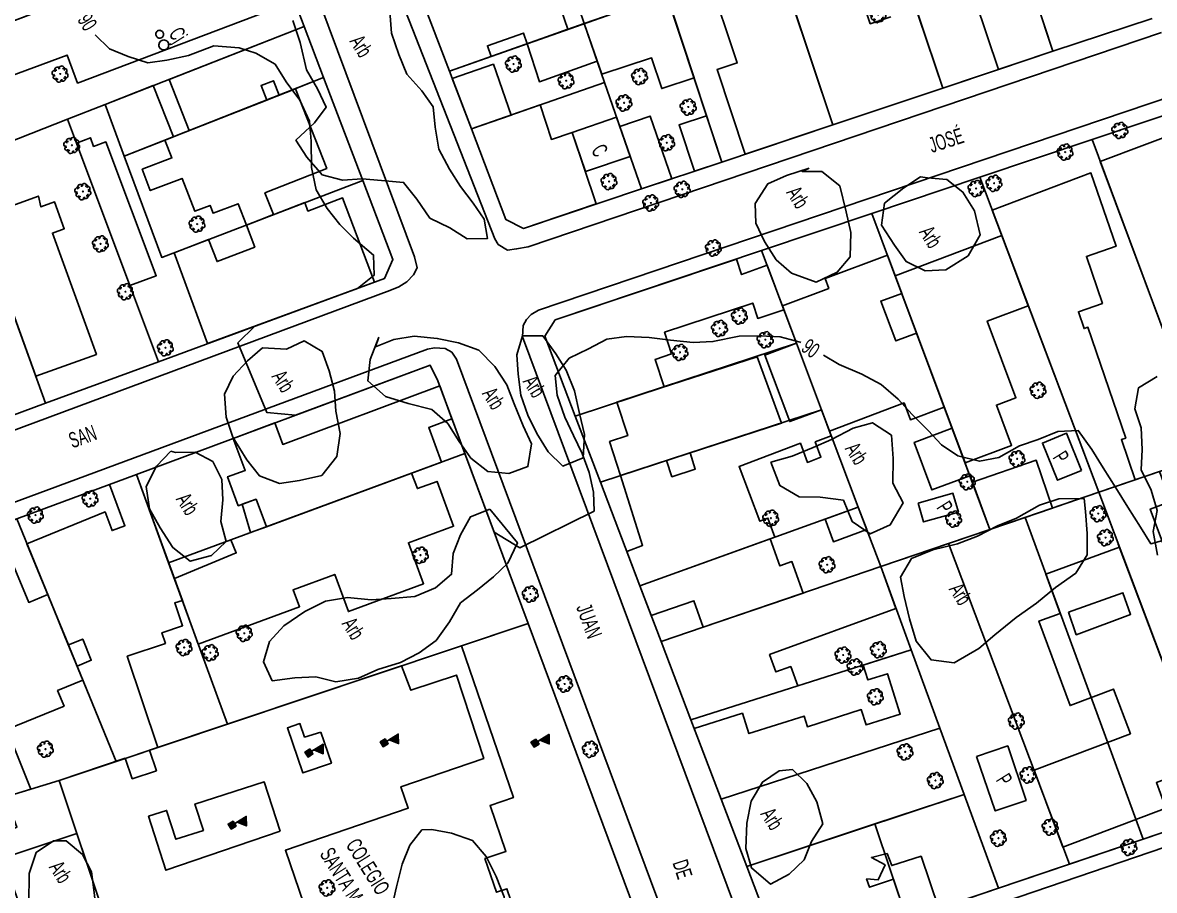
# Model space of a CAD drawing. Header units: millimetres. Extents: x 438774 to 440085, y 7202522 to 7203572.
# Drawn here: x 439211.1 to 439356.5, y 7202759.8 to 7202871.3 of the extents above; entities that cross this region are included whole.
import ezdxf

# ---------------------------------------------------------------- set-up
doc = ezdxf.new("R2010")
doc.units = ezdxf.units.MM
doc.linetypes.add('00', pattern=[10, 0, -10])
for name, color, linetype in [('0505', 1, 'Continuous'), ('0506', 1, 'Continuous'), ('0611', 30, 'Continuous'), ('0612', 7, 'Continuous'), ('0703', 6, 'Continuous'), ('0705', 242, 'Continuous'), ('0707', 7, 'Continuous'), ('0801', 10, 'Continuous'), ('0803', 160, 'Continuous'), ('0804', 170, 'Continuous'), ('0811', 10, 'Continuous'), ('0812', 7, 'Continuous'), ('0857', 255, 'Continuous'), ('0858', 7, 'Continuous'), ('1005', 3, 'Continuous'), ('1006', 3, 'Continuous'), ('1007', 3, 'Continuous')]:
    doc.layers.add(name, color=color, linetype=linetype)
doc.styles.add('02', font='swissc.ttf')

# ---------------------------------------------------------------- blocks, each defined once
blk = doc.blocks.new('15')
for p, q in [((-0.38, 0.75), (0.37, 0.75)), ((-0.38, 0.73), (0.37, 0.73)), ((-0.38, 0.72), (0.37, 0.72)), ((-0.38, 0.7), (0.37, 0.7)), ((-0.38, 0.69), (0.37, 0.69)), ((-0.38, 0.67), (0.37, 0.67)), ((-0.38, 0.66), (0.37, 0.66)), ((-0.38, 0.64), (0.37, 0.64)), ((-0.38, 0.63), (0.37, 0.63)), ((-0.38, 0.61), (0.37, 0.61)), ((-0.38, 0.6), (0.37, 0.6)), ((-0.38, 0.58), (0.37, 0.58)), ((-0.38, 0.57), (0.37, 0.57)), ((-0.38, 0.55), (0.37, 0.55)), ((-0.38, 0.54), (0.37, 0.54)), ((-0.38, 0.52), (0.37, 0.52)), ((-0.38, 0.51), (0.37, 0.51)), ((-0.38, 0.49), (0.37, 0.49)), ((-0.38, 0.48), (0.37, 0.48)), ((-0.38, 0.46), (0.37, 0.46)), ((-0.38, 0.45), (0.37, 0.45)), ((-0.38, 0.43), (0.37, 0.43)), ((-0.38, 0.42), (0.37, 0.42)), ((-0.38, 0.4), (0.37, 0.4)), ((-0.38, 0.39), (0.37, 0.39)), ((-0.38, 0.37), (0.37, 0.37)), ((-0.38, 0.36), (0.37, 0.36)), ((-0.38, 0.34), (0.37, 0.34)), ((-0.38, 0.33), (0.37, 0.33)), ((-0.38, 0.31), (0.37, 0.31)), ((-0.38, 0.3), (0.37, 0.3)), ((-0.38, 0.28), (0.37, 0.28)), ((-0.38, 0.27), (0.37, 0.27)), ((-0.38, 0.25), (0.37, 0.25)), ((-0.38, 0.24), (0.37, 0.24)), ((-0.38, 0.22), (0.37, 0.22)), ((-0.38, 0.21), (0.37, 0.21)), ((-0.38, 0.19), (0.37, 0.19)), ((-0.38, 0.18), (0.37, 0.18)), ((-0.38, 0.16), (0.37, 0.16)), ((-0.38, 0.15), (0.37, 0.15)), ((-0.38, 0.13), (0.37, 0.13)), ((-0.38, 0.12), (0.37, 0.12)), ((-0.38, 0.1), (0.37, 0.1)), ((-0.38, 0.09), (0.37, 0.09)), ((-0.38, 0.07), (0.37, 0.07)), ((-0.38, 0.06), (0.37, 0.06)), ((-0.38, 0.04), (0.37, 0.04)), ((-0.38, 0.03), (0.37, 0.03)), ((-0.38, 0.01), (0.37, 0.01))]:
    blk.add_line(p, q)
for points in [[(0, 0), (0, 2.5), (1.05, 1.88), (0, 1.12)], [(-0.38, 0.75), (0.37, 0.75), (0.37, 0), (-0.38, 0)]]:
    blk.add_lwpolyline(points, close=True)
blk.add_lwpolyline([(0.01, 2.48), (0.01, 1.17), (1.02, 1.88), (0.03, 2.48), (0.03, 1.23), (0.97, 1.88), (0.04, 2.42), (0.04, 1.28), (0.93, 1.88), (0.06, 2.38), (0.06, 1.33), (0.89, 1.88), (0.07, 2.33), (0.07, 1.38), (0.84, 1.88), (0.09, 2.28), (0.09, 1.42), (0.79, 1.88), (0.1, 2.23), (0.1, 1.48), (0.75, 1.88), (0.12, 2.17), (0.12, 1.53), (0.7, 1.88), (0.13, 2.12), (0.13, 1.58), (0.66, 1.88), (0.15, 2.08), (0.15, 1.62), (0.61, 1.88), (0.16, 2.03), (0.16, 1.67), (0.55, 1.88), (0.18, 2), (0.18, 1.7), (0.51, 1.88), (0.19, 1.95), (0.19, 1.75), (0.46, 1.88), (0.21, 1.92), (0.21, 1.78), (0.42, 1.88), (0.22, 1.9), (0.22, 1.8), (0.37, 1.88), (0.24, 1.88), (0.24, 1.83), (0.3, 1.85), (0.24, 1.85)])
blk = doc.blocks.new('09')
for p, q in [((-0.04, 0.01), (0.04, 0.01)), ((-0.02, 0.03), (0.02, 0.03)), ((0, 0.05), (0, 0.05)), ((-0.04, -0.01), (0.04, -0.01)), ((-0.02, -0.03), (0.02, -0.03))]:
    blk.add_line(p, q)
for points in [[(-0.61, 0.39), (-0.76, 0.34), (-0.88, 0.27), (-0.97, 0.13), (-1, 0), (-0.96, -0.15), (-0.88, -0.26), (-0.83, -0.31), (-0.73, -0.36), (-0.58, -0.38)], [(-0.12, 0.67), (-0.2, 0.77), (-0.32, 0.84), (-0.46, 0.87), (-0.62, 0.83), (-0.74, 0.77), (-0.81, 0.63), (-0.83, 0.49), (-0.83, 0.42), (-0.79, 0.32), (-0.69, 0.22), (-0.62, 0.16)], [(-0.41, 0.6), (-0.39, 0.72), (-0.35, 0.82), (-0.3, 0.88), (-0.18, 0.96), (-0.03, 1), (0.1, 0.96), (0.24, 0.87), (0.31, 0.75), (0.36, 0.62), (0.37, 0.55)], [(0.11, 0.66), (0.19, 0.71), (0.31, 0.78), (0.42, 0.81), (0.49, 0.81), (0.63, 0.78), (0.76, 0.7), (0.82, 0.58), (0.84, 0.41), (0.81, 0.28), (0.75, 0.16), (0.69, 0.06)], [(0.67, -0.42), (0.8, -0.38), (0.91, -0.29), (0.99, -0.14), (1.01, -0.01), (0.95, 0.14), (0.86, 0.24), (0.8, 0.29), (0.7, 0.32), (0.56, 0.34)], [(-0.14, -0.69), (-0.19, -0.75), (-0.3, -0.83), (-0.4, -0.87), (-0.48, -0.87), (-0.61, -0.83), (-0.74, -0.75), (-0.8, -0.63), (-0.83, -0.47), (-0.79, -0.33), (-0.7, -0.18), (-0.64, -0.12)], [(-0.38, -0.63), (-0.34, -0.76), (-0.26, -0.88), (-0.13, -0.97), (0.01, -1.01), (0.15, -0.97), (0.27, -0.88), (0.32, -0.83), (0.36, -0.73), (0.38, -0.57)], [(0.15, -0.7), (0.32, -0.83), (0.46, -0.87), (0.62, -0.85), (0.74, -0.79), (0.83, -0.66), (0.86, -0.52), (0.86, -0.45), (0.83, -0.34), (0.74, -0.24), (0.67, -0.18)]]:
    blk.add_lwpolyline(points)
blk.add_lwpolyline([(0, -0.05), (-0.05, 0), (0, 0.05), (0.05, 0)], close=True)

msp = doc.modelspace()

# ---------------------------------------------------------------- linework, layer by layer
at = {"layer": '0505', "linetype": '00', "elevation": 90, "flags": 128}
for points in [[(439218.83, 7202872.7), (439220.39, 7202869.7)], [(439310.96, 7202830.24), (439313.98, 7202828.57)]]:
    msp.add_lwpolyline(points, dxfattribs=at)
at = {"layer": '0505', "linetype": 'Continuous', "elevation": 90, "flags": 128}
for points in [[(439220.39, 7202869.7), (439222.26, 7202867.91), (439224.62, 7202866.91), (439227.16, 7202866.13), (439229.59, 7202866.46), (439232.41, 7202867.07), (439235.65, 7202868.3), (439238.91, 7202868.04), (439241.04, 7202867.37), (439243.52, 7202865.94), (439244.95, 7202863.68), (439246.68, 7202861.3), (439247.94, 7202858.63), (439248.13, 7202856.06), (439248.18, 7202852.66), (439248.81, 7202849.8), (439250.2, 7202847.41), (439251.82, 7202845.35), (439253.6, 7202843.57), (439256.16, 7202841.42), (439256.23, 7202838.82), (439254.09, 7202837.13), (439240.91, 7202832.27), (439238.74, 7202830.14), (439242.45, 7202821.21), (439246.15, 7202820.84), (439263.44, 7202827.27), (439264.42, 7202825.26), (439271.66, 7202805.82), (439274.97, 7202803.82), (439284.5, 7202808.54), (439284.42, 7202810.94), (439283.88, 7202813.48), (439282.95, 7202815.93), (439281.87, 7202818.26), (439280.73, 7202820.59), (439279.77, 7202823.42), (439279.48, 7202825.96), (439281.3, 7202828.16), (439283.76, 7202829.38), (439286.13, 7202830.61), (439288.64, 7202830.96), (439291.59, 7202830.82), (439294.3, 7202830.5), (439297.23, 7202830.18), (439299.75, 7202830.3), (439303.15, 7202831.02), (439305.78, 7202831.06), (439308.39, 7202830.9), (439310.96, 7202830.24)], [(439313.98, 7202828.57), (439315.97, 7202827.34), (439318.9, 7202826.13), (439321.38, 7202824.81), (439323.57, 7202822.92), (439325.37, 7202820.95), (439327.4, 7202818.89), (439329.11, 7202817.06), (439331.24, 7202815.63), (439334.02, 7202814.94), (439336.51, 7202815.43), (439339.16, 7202816.91), (439341.55, 7202817.73), (439344.06, 7202818.75), (439346.7, 7202818.88), (439348.43, 7202816.42), (439349.89, 7202814.08), (439351.52, 7202811.5), (439353.06, 7202809.03), (439354.67, 7202806.47), (439356.01, 7202804.33), (439359.21, 7202805.21)]]:
    msp.add_lwpolyline(points, dxfattribs=at)
at = {"layer": '0611', "linetype": 'Continuous', "flags": 128}
for points in [[(439040.3, 7203020.84), (439040.14, 7203022.68), (439040.71, 7203024.03), (439041.85, 7203024.88), (439042.85, 7203025.26), (439044.28, 7203025.41), (439170.48, 7203020.76), (439177.8, 7203019.97), (439187.63, 7203016.96), (439193.98, 7203014.68), (439196.13, 7203012.98), (439197.37, 7203011.85), (439198.19, 7203010.27), (439199.65, 7203006.7), (439261.42, 7202841.21)], [(439285.59, 7202983.72), (439211.09, 7203008.91), (439210.11, 7203008.65), (439209.43, 7203008.22), (439209.06, 7203007.39), (439209.44, 7203006.28), (439246.6, 7202907.62), (439271.76, 7202843.51)], [(439271.76, 7202843.51), (439272.18, 7202842.79), (439273.36, 7202842.04), (439274.53, 7202842.21), (439276.01, 7202842.46), (439357.37, 7202870.02)], [(439411.82, 7202783.77), (439309.36, 7202748.83), (439307.75, 7202748.52), (439306.63, 7202748.67), (439305.76, 7202749.55), (439305.23, 7202750.63), (439275.31, 7202830.9), (439275.4, 7202832.39), (439275.83, 7202833.12), (439276.41, 7202833.79), (439277.36, 7202834.32), (439361.86, 7202862.92)], [(439261.42, 7202841.21), (439261.78, 7202839.78), (439261.31, 7202838.89), (439260.44, 7202837.98), (439259.4, 7202837.33), (439258.26, 7202836.87), (439121.77, 7202786.14)], [(439182.51, 7202602.04), (439182.79, 7202601.47), (439183.32, 7202600.85), (439184.55, 7202600.2), (439186.07, 7202600.38), (439187.54, 7202600.81), (439331.25, 7202649.79), (439331.86, 7202650.46), (439332.05, 7202651.89), (439331.63, 7202654.03), (439330.39, 7202657.29), (439266.82, 7202828.04), (439266.21, 7202828.93), (439265.37, 7202829.43), (439264.01, 7202829.52), (439263.08, 7202829.31), (439187.59, 7202801.37), (439124.77, 7202778.39)]]:
    msp.add_lwpolyline(points, dxfattribs=at)
at = {"layer": '0703', "linetype": 'Continuous', "flags": 128}
for points in [[(439200.13, 7202817.25), (439214.04, 7202822.38), (439228.55, 7202827.72), (439257.58, 7202838.42), (439258.64, 7202840.85), (439254.78, 7202851.01), (439249.75, 7202864.21), (439247.26, 7202870.79), (439242.32, 7202883.75), (439237.56, 7202896.29), (439231.68, 7202912.51), (439228.66, 7202920.86), (439213.22, 7202962.4), (439208.74, 7202974.17)], [(439262.33, 7202874.48), (439265.92, 7202865.03), (439268.74, 7202857.62), (439273.16, 7202845.98), (439275.42, 7202844.85), (439290.57, 7202849.92), (439300.91, 7202853.37), (439315.16, 7202858.14), (439329.3, 7202862.86), (439343.44, 7202867.59), (439356.19, 7202871.82)], [(439362.38, 7202860.93), (439348.47, 7202856.25), (439334.05, 7202851.41), (439320.19, 7202846.76), (439306.01, 7202841.99), (439279.51, 7202833.09), (439278.18, 7202830.98), (439282.07, 7202820.74), (439285.3, 7202812.26), (439290.39, 7202798.93), (439293.11, 7202791.76), (439296.94, 7202781.7), (439300.82, 7202771.51), (439304.11, 7202762.89), (439308.02, 7202752.59), (439310.57, 7202751.31), (439324.68, 7202756.1), (439336.44, 7202760.09), (439345.55, 7202763.18), (439355.04, 7202766.39), (439364.87, 7202769.73)], [(439311.97, 7202697.61), (439304.47, 7202717.73), (439298.34, 7202734.18), (439289.75, 7202757.25), (439276.03, 7202794.1), (439267.89, 7202815.94), (439264.42, 7202825.26), (439263.44, 7202827.27), (439225.7, 7202813.24), (439210.32, 7202807.52), (439199.76, 7202803.6), (439177.95, 7202795.49), (439166.42, 7202791.2), (439162.21, 7202789.64), (439147.08, 7202784.01), (439125.78, 7202775.99), (439130.61, 7202761.76), (439136.18, 7202745.35), (439141.43, 7202729.87), (439148.66, 7202708.97), (439156.23, 7202686.85)]]:
    msp.add_lwpolyline(points, dxfattribs=at)
at = {"layer": '0705', "linetype": 'Continuous', "flags": 128}
msp.add_lwpolyline([(439326.76, 7202918.58), (439330.25, 7202907.74), (439343.44, 7202867.59), (439356.19, 7202871.82)], dxfattribs=at)
at = {"layer": '0705'}
msp.add_lwpolyline([(439330.25, 7202907.74), (439343.44, 7202867.59), (439336.44, 7202865.25), (439323.01, 7202905.26)], close=True, dxfattribs=at)
at = {"layer": '0705', "linetype": 'Continuous', "flags": 128}
for points in [[(439315.89, 7202902.82), (439323.01, 7202905.26), (439336.44, 7202865.25), (439329.3, 7202862.86)], [(439301.87, 7202898.02), (439315.89, 7202902.82), (439329.3, 7202862.86), (439315.16, 7202858.14)], [(439287.79, 7202893.19), (439301.87, 7202898.02), (439315.16, 7202858.14), (439300.91, 7202853.37), (439293.81, 7202874.91), (439290.7, 7202884.34)], [(439174.68, 7202858.24), (439242.32, 7202883.75), (439247.26, 7202870.79), (439221.69, 7202860.78), (439216.84, 7202858.87), (439202.8, 7202853.37), (439188.31, 7202847.69), (439179.42, 7202844.21)], [(439262.33, 7202874.48), (439279.99, 7202880.62), (439290.7, 7202884.34), (439293.81, 7202874.91), (439265.92, 7202865.03)], [(439265.92, 7202865.03), (439293.81, 7202874.91), (439300.91, 7202853.37), (439290.57, 7202849.92), (439275.42, 7202844.85), (439273.16, 7202845.98), (439268.74, 7202857.62)], [(439221.69, 7202860.78), (439247.26, 7202870.79), (439249.75, 7202864.21), (439224.14, 7202854.13)], [(439224.14, 7202854.13), (439249.75, 7202864.21), (439254.78, 7202851.01), (439228.95, 7202841.12)], [(439216.84, 7202858.87), (439221.69, 7202860.78), (439224.14, 7202854.13), (439228.95, 7202841.12), (439254.78, 7202851.01), (439258.64, 7202840.85), (439257.58, 7202838.42), (439228.55, 7202827.72)], [(439348.47, 7202856.25), (439362.38, 7202860.93), (439377.32, 7202820.49), (439363.56, 7202815.79)], [(439202.8, 7202853.37), (439216.84, 7202858.87), (439228.55, 7202827.72), (439214.04, 7202822.38)], [(439334.05, 7202851.41), (439348.47, 7202856.25), (439363.56, 7202815.79), (439349.32, 7202810.94)], [(439188.31, 7202847.69), (439202.8, 7202853.37), (439214.04, 7202822.38), (439200.13, 7202817.25)], [(439320.19, 7202846.76), (439334.05, 7202851.41), (439349.32, 7202810.94), (439339.86, 7202807.71), (439335.35, 7202806.17)], [(439306.01, 7202841.99), (439320.19, 7202846.76), (439335.35, 7202806.17), (439330.04, 7202804.36), (439321.32, 7202801.39), (439318.43, 7202809.04), (439313.71, 7202821.55), (439310.5, 7202830.1)], [(439306.01, 7202841.99), (439310.5, 7202830.1), (439313.71, 7202821.55), (439285.3, 7202812.26), (439282.07, 7202820.74), (439278.18, 7202830.98), (439279.51, 7202833.09)], [(439225.7, 7202813.24), (439263.44, 7202827.27), (439264.42, 7202825.26), (439267.89, 7202815.94), (439229.84, 7202801.88)], [(439285.3, 7202812.26), (439313.71, 7202821.55), (439318.43, 7202809.04), (439290.39, 7202798.93)], [(439229.84, 7202801.88), (439267.89, 7202815.94), (439276.03, 7202794.1), (439237.39, 7202781.16)], [(439349.32, 7202810.94), (439363.56, 7202815.79), (439378.97, 7202774.51), (439364.87, 7202769.73)], [(439210.32, 7202807.52), (439225.7, 7202813.24), (439229.84, 7202801.88), (439237.39, 7202781.16), (439223.09, 7202776.38)], [(439339.86, 7202807.71), (439349.32, 7202810.94), (439364.87, 7202769.73), (439355.04, 7202766.39)], [(439290.39, 7202798.93), (439318.43, 7202809.04), (439321.32, 7202801.39), (439293.11, 7202791.76)], [(439199.76, 7202803.6), (439210.32, 7202807.52), (439223.09, 7202776.38), (439215.76, 7202773.92), (439221.56, 7202756.61), (439212.27, 7202753.51), (439207.57, 7202766.67), (439210.34, 7202767.93), (439208.91, 7202771.84), (439212.12, 7202772.82)], [(439330.04, 7202804.36), (439335.35, 7202806.17), (439339.86, 7202807.71), (439355.04, 7202766.39), (439345.55, 7202763.18)], [(439177.95, 7202795.49), (439199.76, 7202803.6), (439212.12, 7202772.82), (439208.91, 7202771.84), (439210.34, 7202767.93), (439207.57, 7202766.67), (439206.47, 7202769.74), (439189.51, 7202763.87), (439184.46, 7202777.68)], [(439321.32, 7202801.39), (439330.04, 7202804.36), (439345.55, 7202763.18), (439336.44, 7202760.09), (439332.02, 7202772.14), (439328.92, 7202780.63), (439325.22, 7202790.72)], [(439293.11, 7202791.76), (439321.32, 7202801.39), (439325.22, 7202790.72), (439296.94, 7202781.7)], [(439215.76, 7202773.92), (439223.09, 7202776.38), (439237.39, 7202781.16), (439276.03, 7202794.1), (439289.75, 7202757.25), (439228.38, 7202736.25), (439221.56, 7202756.61)], [(439296.94, 7202781.7), (439325.22, 7202790.72), (439328.92, 7202780.63), (439300.82, 7202771.51)], [(439300.82, 7202771.51), (439328.92, 7202780.63), (439332.02, 7202772.14), (439320.55, 7202768.34), (439304.11, 7202762.89)], [(439320.55, 7202768.34), (439332.02, 7202772.14), (439336.44, 7202760.09), (439324.68, 7202756.1)], [(439304.11, 7202762.89), (439320.55, 7202768.34), (439324.68, 7202756.1), (439310.57, 7202751.31), (439308.02, 7202752.59)]]:
    msp.add_lwpolyline(points, close=True, dxfattribs=at)
at = {"layer": '0707', "linetype": 'Continuous', "flags": 128}
for points in [[(439356.19, 7202871.82), (439343.44, 7202867.59), (439329.3, 7202862.86), (439315.16, 7202858.14), (439300.91, 7202853.37), (439290.57, 7202849.92), (439275.42, 7202844.85), (439273.16, 7202845.98), (439268.74, 7202857.62), (439265.92, 7202865.03), (439262.33, 7202874.48), (439258.97, 7202883.32), (439255.42, 7202892.65), (439248.59, 7202910.62), (439245.95, 7202917.58), (439243.1, 7202925.09), (439229.07, 7202962), (439224.59, 7202973.79), (439221.02, 7202983.17), (439213.4, 7203003.24)], [(439326.76, 7202918.58), (439330.25, 7202907.74), (439343.44, 7202867.59)], [(439329.3, 7202862.86), (439315.89, 7202902.82)], [(439301.87, 7202898.02), (439315.16, 7202858.14)], [(439200.13, 7202817.25), (439214.04, 7202822.38), (439228.55, 7202827.72), (439257.58, 7202838.42), (439258.64, 7202840.85), (439254.78, 7202851.01), (439249.75, 7202864.21), (439247.26, 7202870.79), (439242.32, 7202883.75), (439237.56, 7202896.29)], [(439300.91, 7202853.37), (439290.7, 7202884.34), (439287.79, 7202893.19)], [(439279.99, 7202880.62), (439283.24, 7202871.16), (439285.85, 7202863.6), (439290.57, 7202849.92)], [(439179.42, 7202844.21), (439188.31, 7202847.69), (439202.8, 7202853.37), (439216.84, 7202858.87), (439221.69, 7202860.78), (439247.26, 7202870.79)], [(439265.92, 7202865.03), (439283.24, 7202871.16)], [(439224.14, 7202854.13), (439249.75, 7202864.21)], [(439268.74, 7202857.62), (439285.85, 7202863.6)], [(439221.69, 7202860.78), (439224.14, 7202854.13), (439228.95, 7202841.12), (439254.78, 7202851.01)], [(439310.57, 7202751.31), (439308.02, 7202752.59), (439304.11, 7202762.89), (439300.82, 7202771.51), (439296.94, 7202781.7), (439293.11, 7202791.76), (439290.39, 7202798.93), (439285.3, 7202812.26), (439282.07, 7202820.74), (439278.18, 7202830.98), (439279.51, 7202833.09), (439306.01, 7202841.99), (439320.19, 7202846.76), (439334.05, 7202851.41), (439348.47, 7202856.25), (439362.38, 7202860.93), (439362.98, 7202861.14)], [(439216.84, 7202858.87), (439228.55, 7202827.72)], [(439348.47, 7202856.25), (439363.56, 7202815.79), (439378.97, 7202774.51)], [(439202.8, 7202853.37), (439214.04, 7202822.38)], [(439334.05, 7202851.41), (439349.32, 7202810.94), (439364.87, 7202769.73)], [(439335.35, 7202806.17), (439320.19, 7202846.76)], [(439321.32, 7202801.39), (439318.43, 7202809.04), (439313.71, 7202821.55), (439310.5, 7202830.1), (439306.01, 7202841.99)], [(439282.07, 7202820.74), (439310.5, 7202830.1)], [(439147.08, 7202784.01), (439177.95, 7202795.49), (439210.32, 7202807.52), (439225.7, 7202813.24), (439263.44, 7202827.27), (439264.42, 7202825.26), (439267.89, 7202815.94), (439276.03, 7202794.1), (439289.75, 7202757.25), (439298.34, 7202734.18), (439304.47, 7202717.73), (439311.97, 7202697.61), (439316.31, 7202685.95), (439303.58, 7202681.6), (439287.82, 7202676.19), (439270.34, 7202670.21), (439257.5, 7202665.81), (439254.64, 7202664.84)], [(439293.11, 7202791.76), (439321.32, 7202801.39), (439335.35, 7202806.17), (439349.32, 7202810.94), (439363.56, 7202815.79), (439377.32, 7202820.49), (439386.63, 7202823.67)], [(439313.71, 7202821.55), (439285.3, 7202812.26)], [(439229.84, 7202801.88), (439267.89, 7202815.94)], [(439237.39, 7202781.16), (439229.84, 7202801.88), (439225.7, 7202813.24)], [(439290.39, 7202798.93), (439318.43, 7202809.04)], [(439210.32, 7202807.52), (439223.09, 7202776.38)], [(439321.32, 7202801.39), (439325.22, 7202790.72), (439328.92, 7202780.63), (439332.02, 7202772.14), (439336.44, 7202760.09)], [(439276.03, 7202794.1), (439237.39, 7202781.16), (439223.09, 7202776.38), (439215.76, 7202773.92), (439221.56, 7202756.61), (439228.38, 7202736.25), (439236.03, 7202713.43)], [(439296.94, 7202781.7), (439325.22, 7202790.72)], [(439410.84, 7202785.32), (439407.45, 7202784.16), (439392.61, 7202779.14), (439378.97, 7202774.51), (439364.87, 7202769.73), (439336.44, 7202760.09), (439310.57, 7202751.31)], [(439328.92, 7202780.63), (439300.82, 7202771.51)], [(439332.02, 7202772.14), (439304.11, 7202762.89)]]:
    msp.add_lwpolyline(points, dxfattribs=at)
at = {"layer": '0801', "linetype": 'Continuous', "flags": 128}
for points in [[(439334.16, 7202895.83), (439337.58, 7202885.44), (439334.37, 7202884.38), (439334.82, 7202883), (439336.58, 7202883.58), (439337.76, 7202879.97), (439339.21, 7202880.46), (439343.44, 7202867.59), (439329.3, 7202862.86), (439320.24, 7202889.86), (439325.03, 7202891.46), (439323.83, 7202895.04), (439327.9, 7202896.41), (439328.69, 7202894.03), (439334.16, 7202895.83)], [(439315.16, 7202858.14), (439309.72, 7202874.43), (439304.88, 7202872.82), (439302.87, 7202878.83), (439302.17, 7202878.59), (439299.84, 7202885.61), (439293.77, 7202883.58), (439296.19, 7202876.32), (439299.15, 7202877.3), (439302.88, 7202866.1), (439300.29, 7202865.24), (439303.92, 7202854.38), (439315.16, 7202858.14)], [(439290.7, 7202884.34), (439297.35, 7202864.18), (439293.18, 7202862.81), (439291.88, 7202866.75), (439285.49, 7202864.64), (439283.24, 7202871.16), (439290.82, 7202873.76), (439289.97, 7202876.21), (439291.16, 7202876.62), (439290.44, 7202878.7), (439281.69, 7202875.69), (439279.99, 7202880.62), (439290.7, 7202884.34)], [(439200.67, 7202868.04), (439238.94, 7202882.47), (439242.6, 7202872.74), (439218.15, 7202863.52), (439216.8, 7202867.11), (439202.76, 7202861.92), (439200.67, 7202868.04)], [(439279.29, 7202880.37), (439262.33, 7202874.48), (439265.92, 7202865.03), (439271.28, 7202866.93), (439270.8, 7202868.31), (439275.41, 7202869.94), (439275.89, 7202868.57), (439281.14, 7202870.42), (439280.25, 7202872.93), (439281.7, 7202873.44), (439279.29, 7202880.37)], [(439247.26, 7202870.79), (439229.91, 7202863.99), (439232.49, 7202857.41), (439242.45, 7202861.33), (439241.71, 7202863.18), (439243.31, 7202863.82), (439244.04, 7202861.96), (439249.75, 7202864.21), (439247.26, 7202870.79)], [(439283.24, 7202871.16), (439275.89, 7202868.57), (439277.48, 7202863.68), (439284.91, 7202866.31), (439283.24, 7202871.16)], [(439268.74, 7202857.62), (439273.85, 7202859.41), (439271.56, 7202865.93), (439266.28, 7202864.08), (439268.74, 7202857.62)], [(439221.69, 7202860.78), (439224.14, 7202854.13), (439230.46, 7202856.61), (439227.87, 7202863.2), (439221.69, 7202860.78)], [(439229.35, 7202856.18), (439246.12, 7202862.78), (439250.15, 7202852.54), (439242.2, 7202849.41), (439243.29, 7202846.61), (439239.82, 7202845.28), (439238.77, 7202848.01), (439235.55, 7202846.78), (439235.16, 7202847.79), (439233.19, 7202847.04), (439231.57, 7202851.27), (439227.48, 7202849.71), (439226.44, 7202852.44), (439230.26, 7202853.89), (439229.35, 7202856.18)], [(439268.74, 7202857.62), (439273.16, 7202845.98), (439275.42, 7202844.85), (439284.77, 7202847.98), (439281.68, 7202857.18), (439279.02, 7202856.28), (439277.55, 7202860.7), (439268.74, 7202857.62)], [(439281.68, 7202857.18), (439283.37, 7202852.17), (439289.13, 7202854.08), (439287.39, 7202859.13), (439281.68, 7202857.18)], [(439290.57, 7202849.92), (439287.8, 7202857.94), (439291.71, 7202859.28), (439294.49, 7202851.22), (439290.57, 7202849.92)], [(439300.91, 7202853.37), (439298.95, 7202859.32), (439295.42, 7202858.15), (439297.38, 7202852.19), (439300.91, 7202853.37)], [(439349.51, 7202853.45), (439359.08, 7202827.79), (439362.69, 7202829.14), (439361.53, 7202832.23), (439363.81, 7202833.08), (439365.31, 7202829.07), (439373.08, 7202831.98), (439368.9, 7202843.3), (439366.53, 7202842.42), (439360.91, 7202857.7), (439349.51, 7202853.45)], [(439217.99, 7202855.81), (439224.87, 7202837.5), (439228.25, 7202838.76), (439221.78, 7202855.96), (439220.2, 7202855.37), (439219.79, 7202856.49), (439217.99, 7202855.81)], [(439335.64, 7202847.2), (439349.32, 7202810.94), (439354.01, 7202812.53), (439352.24, 7202817.72), (439352.8, 7202817.91), (439347.94, 7202832.14), (439347.44, 7202831.97), (439346.71, 7202834.14), (439349.8, 7202835.2), (439347.74, 7202841.25), (439351.55, 7202842.54), (439348.32, 7202851.98), (439335.64, 7202847.2)], [(439205.4, 7202846.2), (439212.78, 7202825.85), (439220.55, 7202828.66), (439214.91, 7202844.24), (439216.43, 7202844.79), (439215.18, 7202848.24), (439213.44, 7202847.61), (439213.1, 7202849), (439205.4, 7202846.2)], [(439239.82, 7202845.28), (439247.33, 7202848.16), (439247.74, 7202847.06), (439252.18, 7202848.76), (439256.3, 7202837.95), (439234.85, 7202830.04), (439230.54, 7202841.72), (439234.98, 7202843.42), (439236.07, 7202840.59), (439240.9, 7202842.44), (439239.82, 7202845.28)], [(439323.19, 7202838.73), (439332.16, 7202814.74), (439338.12, 7202816.97), (439336.19, 7202822.14), (439338.69, 7202823.08), (439335.01, 7202832.94), (439340.28, 7202834.9), (439336.88, 7202843.92), (439323.19, 7202838.73)], [(439329.48, 7202821.9), (439325.93, 7202831.4), (439323.24, 7202830.39), (439321.33, 7202835.5), (439324.02, 7202836.5), (439322.19, 7202841.4), (439314.18, 7202838.41), (439314.65, 7202837.13), (439308.69, 7202834.9), (439314.74, 7202818.81), (439324.32, 7202822.43), (439325.14, 7202820.26), (439329.48, 7202821.9)], [(439302.78, 7202840.9), (439279.51, 7202833.09), (439278.18, 7202830.98), (439282.07, 7202820.74), (439293.49, 7202824.5), (439292.33, 7202828.02), (439294.45, 7202828.72), (439293.54, 7202831.5), (439304.88, 7202835.24), (439305.52, 7202833.28), (439308.88, 7202834.38), (439306.71, 7202840.14), (439303.45, 7202838.92), (439302.78, 7202840.9)], [(439313.71, 7202821.55), (439287.9, 7202813.11), (439286.48, 7202817.46), (439288.81, 7202818.22), (439287.41, 7202822.5), (439310.5, 7202830.1), (439313.71, 7202821.55)], [(439308.55, 7202819.84), (439287.9, 7202813.11), (439286.48, 7202817.46), (439288.81, 7202818.22), (439287.41, 7202822.5), (439305.46, 7202828.33), (439308.55, 7202819.84)], [(439238.14, 7202817.86), (439243.46, 7202819.85), (439244.49, 7202817.09), (439264.67, 7202824.6), (439266.24, 7202820.36), (439263.25, 7202819.25), (439264.9, 7202814.83), (439242.39, 7202806.51), (439241.07, 7202810.06), (439238.78, 7202809.22), (439237.41, 7202812.94), (439239.67, 7202813.75), (439238.14, 7202817.86)], [(439287.9, 7202813.11), (439293.81, 7202815.04), (439294.5, 7202812.94), (439297.5, 7202813.93), (439296.82, 7202816.02), (439313.71, 7202821.55), (439314.97, 7202818.21), (439312.9, 7202817.42), (439313.64, 7202815.45), (439311.91, 7202814.79), (439311, 7202817.24), (439303.12, 7202814.26), (439305.77, 7202807.23), (439306.82, 7202807.62), (439307.73, 7202805.18), (439290.39, 7202798.93), (439288.7, 7202803.35), (439290.73, 7202804.12), (439287.9, 7202813.11)], [(439332.78, 7202813.07), (439330.5, 7202819.17), (439325.63, 7202817.35), (439327.87, 7202811.24), (439332.78, 7202813.07)], [(439335.35, 7202806.17), (439343.39, 7202808.92), (439341.3, 7202815.05), (439333.09, 7202812.23), (439335.35, 7202806.17)], [(439211.64, 7202804.31), (439216.96, 7202791.33), (439218.8, 7202792.09), (439219.9, 7202789.37), (439218.07, 7202788.62), (439223.09, 7202776.38), (439228.45, 7202778.17), (439224.53, 7202789.88), (439229.43, 7202791.52), (439228.97, 7202792.9), (439231.63, 7202793.79), (439230.63, 7202796.75), (439231.6, 7202797.05), (439225.7, 7202813.24), (439222.25, 7202811.96), (439224.23, 7202806.65), (439222.58, 7202806.03), (439221.68, 7202808.43), (439211.64, 7202804.31)], [(439230.57, 7202799.88), (439238.53, 7202803.15), (439237.84, 7202804.84), (439261.05, 7202813.41), (439261.79, 7202811.41), (439264.33, 7202812.34), (439266.45, 7202806.59), (439260.65, 7202804.46), (439262.6, 7202799.19), (439252.93, 7202795.61), (439251.17, 7202800.4), (439245.83, 7202798.43), (439246.65, 7202796.24), (439233.65, 7202791.44), (439230.57, 7202799.88)], [(439349.32, 7202810.94), (439363.44, 7202773.5), (439377.38, 7202778.76), (439373.85, 7202788.24), (439370.79, 7202787.11), (439370.44, 7202788.05), (439366.96, 7202786.75), (439364.07, 7202794.5), (439361.63, 7202793.58), (439355.95, 7202808.78), (439358.56, 7202809.77), (439357.13, 7202813.6), (439349.32, 7202810.94)], [(439318.43, 7202809.04), (439314.19, 7202807.51), (439315.24, 7202804.6), (439319.52, 7202806.15), (439318.43, 7202809.04)], [(439290.39, 7202798.93), (439307.11, 7202804.96), (439308.37, 7202801.49), (439309.91, 7202802.05), (439311.36, 7202797.99), (439298.49, 7202793.6), (439297.32, 7202797.02), (439291.83, 7202795.12), (439290.39, 7202798.93)], [(439208.69, 7202804.39), (439211.86, 7202796.79), (439214.3, 7202797.8), (439216.5, 7202792.43), (439218.82, 7202786.81), (439215.58, 7202785.48), (439216.4, 7202783.49), (439209.05, 7202780.48), (439205.71, 7202788.58), (439207.33, 7202789.25), (439205.64, 7202793.34), (439204.2, 7202792.74), (439200.77, 7202801.08), (439208.69, 7202804.39)], [(439351.84, 7202804.26), (439362.56, 7202775.86), (439356.73, 7202773.65), (439357.96, 7202770.36), (439344.73, 7202765.37), (439341.01, 7202775.25), (439353.39, 7202779.92), (439351.23, 7202785.66), (439345.64, 7202783.54), (439341.65, 7202794.39), (439344.39, 7202795.39), (439342.54, 7202800.43), (439351.98, 7202803.89), (439351.84, 7202804.26)], [(439293.11, 7202791.76), (439321.32, 7202801.39), (439323.28, 7202796.03), (439307.05, 7202790.09), (439307.86, 7202787.87), (439309.75, 7202788.56), (439310.65, 7202786.07), (439296.94, 7202781.7), (439293.11, 7202791.76)], [(439345.43, 7202795.54), (439352.44, 7202798.04), (439353.41, 7202795.26), (439346.44, 7202792.64), (439345.43, 7202795.54)], [(439300.82, 7202771.51), (439328.92, 7202780.63), (439325.22, 7202790.72), (439319.08, 7202788.75), (439319.68, 7202786.85), (439322.17, 7202787.64), (439323.82, 7202782.46), (439319.44, 7202781.06), (439318.81, 7202783.02), (439311.91, 7202780.82), (439311.47, 7202782.19), (439304.39, 7202779.94), (439303.55, 7202782.56), (439297.37, 7202780.58), (439300.82, 7202771.51)], [(439201.21, 7202770.93), (439208.57, 7202773.02), (439208.91, 7202771.84), (439215.76, 7202773.92), (439218.04, 7202767.12), (439208.55, 7202763.93), (439207.57, 7202766.67), (439203.16, 7202764.9), (439201.21, 7202770.93)], [(439332.02, 7202772.14), (439304.11, 7202762.89), (439308.02, 7202752.59), (439310.57, 7202751.31), (439324.68, 7202756.1), (439322.95, 7202761.24), (439319.86, 7202760.2), (439319.5, 7202761.27), (439320.99, 7202761.16), (439321.88, 7202763.08), (439320.12, 7202764.03), (439322.13, 7202764.54), (439322.73, 7202762.98), (439326.51, 7202764.19), (439328.8, 7202757.49), (439336.44, 7202760.09), (439332.02, 7202772.14)]]:
    msp.add_lwpolyline(points, close=True, dxfattribs=at)
for points in [[(439356.19, 7202871.82), (439343.44, 7202867.59), (439335.52, 7202891.66), (439342.2, 7202894.06)], [(439305.34, 7202887.62), (439315.16, 7202858.14), (439329.3, 7202862.86), (439325.12, 7202875.33)], [(439322.61, 7202872.03), (439319.97, 7202871.13), (439316.93, 7202880.21)]]:
    msp.add_lwpolyline(points, dxfattribs=at)
at = {"layer": '0803', "linetype": 'Continuous', "flags": 128}
for points in [[(439310.5, 7202830.1), (439313.71, 7202821.55), (439309.64, 7202820.02), (439306.41, 7202828.56), (439310.5, 7202830.1)], [(439347.12, 7202813.75), (439345.19, 7202818.52), (439342.09, 7202817.26), (439344.02, 7202812.5), (439347.12, 7202813.75)], [(439326.14, 7202809.55), (439330.6, 7202810.81), (439331.29, 7202808.4), (439326.81, 7202807.13), (439326.14, 7202809.55)], [(439239.28, 7202809.4), (439240.36, 7202805.77), (439242.39, 7202806.51), (439241.07, 7202810.06), (439239.28, 7202809.4)], [(439333.64, 7202777), (439336.03, 7202770.01), (439339.99, 7202771.36), (439337.63, 7202778.37), (439333.64, 7202777)]]:
    msp.add_lwpolyline(points, close=True, dxfattribs=at)
at = {"layer": '0811', "linetype": 'Continuous', "flags": 128}
for points in [[(439276.03, 7202794.1), (439289.75, 7202757.25), (439275.87, 7202752.51), (439273.3, 7202760.02), (439271.95, 7202759.56), (439270.48, 7202763.88), (439273.16, 7202764.8), (439271.14, 7202770.71), (439274.12, 7202771.72), (439267.44, 7202791.23), (439276.03, 7202794.1)], [(439228.38, 7202736.25), (439251.9, 7202744.3), (439244.83, 7202764.95), (439260.63, 7202770.35), (439259.68, 7202773.12), (439270.32, 7202776.76), (439266.8, 7202787.47), (439260.95, 7202785.52), (439259.77, 7202788.66), (439227.4, 7202777.82), (439228.27, 7202775.18), (439225.16, 7202774.14), (439224.27, 7202776.77), (439215.76, 7202773.92), (439228.38, 7202736.25)], [(439249.38, 7202780.13), (439250.76, 7202776.15), (439247.08, 7202774.89), (439245.09, 7202780.68), (439246.71, 7202781.24), (439247.3, 7202779.49), (439249.38, 7202780.13)], [(439244.16, 7202767.43), (439229.49, 7202762.39), (439227.26, 7202769.32), (439229.57, 7202770.07), (439230.76, 7202766.37), (439234.31, 7202767.51), (439233.22, 7202770.88), (439242.12, 7202773.74), (439244.16, 7202767.43)]]:
    msp.add_lwpolyline(points, close=True, dxfattribs=at)
at = {"layer": '0857', "linetype": 'Continuous', "flags": 128}
for points in [[(439229.11, 7202870.05), (439229.05, 7202870.13), (439228.97, 7202870.19), (439228.89, 7202870.24), (439228.8, 7202870.27), (439228.7, 7202870.29), (439228.6, 7202870.27), (439228.51, 7202870.25), (439228.42, 7202870.21), (439228.34, 7202870.15), (439228.28, 7202870.07), (439228.23, 7202869.99), (439228.2, 7202869.89), (439228.18, 7202869.8), (439228.19, 7202869.7), (439228.22, 7202869.61), (439228.26, 7202869.52), (439228.32, 7202869.44), (439228.4, 7202869.38), (439228.48, 7202869.32), (439228.57, 7202869.3), (439228.67, 7202869.28), (439228.77, 7202869.29), (439228.86, 7202869.31), (439228.95, 7202869.36), (439229.03, 7202869.42), (439229.09, 7202869.49), (439229.15, 7202869.58), (439229.17, 7202869.67), (439229.19, 7202869.77), (439229.18, 7202869.87), (439229.15, 7202869.96), (439229.11, 7202870.05)], [(439229.76, 7202868.74), (439229.69, 7202868.84), (439229.59, 7202868.92), (439229.47, 7202868.99), (439229.36, 7202869.03), (439229.24, 7202869.05), (439229.11, 7202869.03), (439228.98, 7202869), (439228.88, 7202868.95), (439228.78, 7202868.88), (439228.7, 7202868.78), (439228.63, 7202868.66), (439228.6, 7202868.55), (439228.58, 7202868.43), (439228.59, 7202868.3), (439228.62, 7202868.17), (439228.67, 7202868.07), (439228.75, 7202867.97), (439228.84, 7202867.89), (439228.96, 7202867.82), (439229.07, 7202867.79), (439229.19, 7202867.77), (439229.33, 7202867.78), (439229.45, 7202867.81), (439229.56, 7202867.86), (439229.65, 7202867.93), (439229.73, 7202868.03), (439229.8, 7202868.15), (439229.84, 7202868.26), (439229.86, 7202868.38), (439229.84, 7202868.51), (439229.81, 7202868.64), (439229.76, 7202868.74)]]:
    msp.add_lwpolyline(points, close=True, dxfattribs=at)
at = {"layer": '1005'}
for points in [[(439258.25, 7202872.72), (439258.46, 7202869.93), (439259.4, 7202867.18), (439260.42, 7202864.64), (439262.38, 7202862.53), (439263.81, 7202860.44), (439264.08, 7202857.85), (439264.55, 7202855.03), (439265.91, 7202852.44), (439267.33, 7202850.22), (439268.94, 7202848.1), (439270.39, 7202846.03), (439270.82, 7202843.55), (439268.19, 7202843.49), (439265.95, 7202844.91), (439263.4, 7202846.15), (439261.72, 7202848.62), (439260.02, 7202850.75), (439257.19, 7202851), (439254.68, 7202851.23), (439252.17, 7202851.04), (439249.56, 7202851.73), (439247.58, 7202853.98), (439246.19, 7202856.18), (439248.57, 7202858.39), (439250.09, 7202860.42), (439248.98, 7202862.77), (439247.53, 7202865.22), (439246.74, 7202868.72), (439245.79, 7202871.53)], [(439356.83, 7202825.82), (439354.45, 7202824.38), (439353.95, 7202821.66), (439354.76, 7202819.21), (439354.9, 7202816.44), (439354.77, 7202813.84), (439356.04, 7202811.2), (439356.85, 7202808.62), (439356.33, 7202805.89), (439356.87, 7202802.86)]]:
    msp.add_lwpolyline(points, dxfattribs=at)
for points in [[(439312.14, 7202852.56), (439309.23, 7202851.62), (439306.81, 7202850.56), (439305.18, 7202848.05), (439305.26, 7202845.52), (439306.37, 7202843.17), (439307.88, 7202840.81), (439309.86, 7202839.1), (439313.02, 7202837.95), (439315.74, 7202839.23), (439317.41, 7202841.19), (439317.46, 7202844.32), (439316.88, 7202846.98), (439316.07, 7202850.31), (439313.76, 7202852.17), (439311.21, 7202852.17)], [(439326.43, 7202851.48), (439324.29, 7202850.07), (439321.81, 7202848.08), (439321.4, 7202845.27), (439323.07, 7202842.67), (439324.58, 7202840.58), (439327.04, 7202839.4), (439329.7, 7202839.5), (439332.56, 7202841.34), (439334.09, 7202844.01), (439333.37, 7202847.08), (439331.87, 7202849.51), (439329.82, 7202851.14), (439327.31, 7202851.32)], [(439241.9, 7202829.5), (439239.96, 7202827.83), (439238.13, 7202825.87), (439237.03, 7202823.55), (439237.23, 7202820.59), (439238.08, 7202818.04), (439239.87, 7202815.11), (439241.5, 7202813.04), (439244.09, 7202812.09), (439246.66, 7202812.47), (439249.51, 7202813.08), (439251.43, 7202815.53), (439251.86, 7202818.51), (439251.32, 7202821.36), (439251.16, 7202823.95), (439250.47, 7202826.55), (439249.56, 7202829.03), (439247.26, 7202830.4), (439244.98, 7202829.33)], [(439256.85, 7202830.86), (439255.74, 7202828.02), (439255.41, 7202825.26), (439257.68, 7202823.23), (439260.6, 7202822.37), (439263.66, 7202821.57), (439265.7, 7202819.76), (439267.16, 7202817.48), (439268.67, 7202815.33), (439270.85, 7202813.63), (439273.53, 7202813.35), (439276, 7202814.24), (439276.44, 7202817.16), (439275.39, 7202819.49), (439274.21, 7202822.29), (439273.27, 7202824.74), (439271.75, 7202827.11), (439269.67, 7202829.21), (439267.07, 7202830.14), (439264.35, 7202830.71), (439261.4, 7202831.02), (439258.75, 7202830.59), (439256.4, 7202829.63)], [(439275.29, 7202831.06), (439274.57, 7202828.62), (439274.76, 7202826.1), (439275.08, 7202823.43), (439275.99, 7202820.84), (439277.12, 7202818.51), (439278.61, 7202816.13), (439280.49, 7202814.3), (439283.1, 7202815.37), (439283.25, 7202818.35), (439282.62, 7202821.05), (439281.96, 7202823.96), (439280.92, 7202826.63), (439279.58, 7202828.75), (439277.9, 7202831.06)], [(439307.2, 7202814.83), (439309.94, 7202815.6), (439312.62, 7202816.68), (439315.01, 7202817.73), (439317.78, 7202819.18), (439320.24, 7202819.88), (439322.7, 7202818.27), (439322.91, 7202815.29), (439322.87, 7202812.1), (439324.2, 7202809.58), (439322.54, 7202806.75), (439319.98, 7202805.59), (439317.65, 7202807.18), (439316.52, 7202809.92), (439313.53, 7202810.3), (439310.83, 7202810.34), (439308.34, 7202811.81)], [(439230.13, 7202816.21), (439228.27, 7202814.28), (439226.93, 7202811.69), (439227.4, 7202808.83), (439228.75, 7202806.39), (439230.39, 7202803.84), (439232.61, 7202802.08), (439235.36, 7202802.81), (439237.23, 7202804.62), (439236.55, 7202807.19), (439236.79, 7202809.98), (439236.68, 7202812.57), (439235.5, 7202814.89), (439233.23, 7202816.11), (439230.71, 7202816.06)], [(439347.45, 7202810.14), (439344.2, 7202810.09), (439341.71, 7202809.28), (439338.76, 7202807.64), (439336.3, 7202806.65), (439333.73, 7202805.32), (439331.2, 7202804.31), (439328.01, 7202803.56), (439325.27, 7202802.43), (439323.87, 7202800.03), (439324.33, 7202797.55), (439325.02, 7202794.68), (439325.87, 7202791.81), (439327.79, 7202789.42), (439330.75, 7202789.02), (439333.91, 7202790.86), (439335.97, 7202792.62), (439338.73, 7202794.88), (439341.32, 7202796.7), (439343.79, 7202798.71), (439346.38, 7202800.55), (439347.84, 7202802.91), (439347.82, 7202805.67), (439347.62, 7202808.49)], [(439271.08, 7202808.77), (439268.6, 7202807.78), (439267.35, 7202805.46), (439266.4, 7202803.06), (439266.19, 7202800.41), (439264.1, 7202798.66), (439261.45, 7202797.54), (439258.41, 7202797.32), (439255.84, 7202797.15), (439252.8, 7202797.42), (439249.97, 7202796.94), (439247.32, 7202795.65), (439244.65, 7202793.79), (439242.81, 7202791.79), (439242.02, 7202789.15), (439243.14, 7202786.74), (439246.03, 7202787.11), (439248.73, 7202787.24), (439251.3, 7202786.61), (439254.21, 7202787.08), (439256.73, 7202788.16), (439259.64, 7202789.06), (439262.03, 7202790.3), (439264.21, 7202791.91), (439265.92, 7202794.31), (439267.34, 7202796.74), (439269.5, 7202798.41), (439271.59, 7202800.08), (439273.42, 7202801.86), (439274.65, 7202804.44)], [(439308.27, 7202775.17), (439306.11, 7202773.71), (439304.68, 7202771.26), (439304.13, 7202768.44), (439303.97, 7202765.19), (439304.72, 7202762.69), (439307.15, 7202760.61), (439309.57, 7202761.89), (439311.5, 7202763.75), (439312.44, 7202766.08), (439313.86, 7202768.35), (439313.13, 7202771.19), (439311.81, 7202773.54), (439310, 7202775.32)], [(439262.37, 7202767.59), (439260.81, 7202765.62), (439259.85, 7202763.18), (439259.11, 7202760.28), (439258.56, 7202757.82), (439259.03, 7202755.06), (439260.47, 7202752.77), (439262.68, 7202750.88), (439265.34, 7202749.06), (439268.03, 7202748.92), (439270.85, 7202750.24), (439272.6, 7202752.92), (439273.16, 7202755.4), (439272.95, 7202758.97), (439271.93, 7202761.57), (439270.65, 7202764.14), (439268.88, 7202766.22), (439266.16, 7202767.17), (439263.63, 7202767.64)], [(439215.06, 7202766.17), (439212.83, 7202764.68), (439211.94, 7202761.96), (439211.86, 7202758.11), (439213.35, 7202755.59), (439215.63, 7202754.31), (439218.42, 7202754.31), (439220.54, 7202756.67), (439220.3, 7202759.18), (439219.93, 7202762.17), (439218.76, 7202764.42), (439216.67, 7202766.17)]]:
    msp.add_lwpolyline(points, close=True, dxfattribs=at)

# ---------------------------------------------------------------- block references
at = {"layer": '0811', "rotation": 302}
for p in [(439257.22, 7202778.56), (439247.55, 7202777.25), (439276.59, 7202778.52), (439237.68, 7202767.99)]:
    msp.add_blockref('15', p, dxfattribs=at)
at = {"layer": '1007', "rotation": 302}
for p in [(439320.97, 7202872.32), (439215.91, 7202864.68), (439274.14, 7202865.96), (439280.91, 7202863.81), (439290.35, 7202864.36), (439288.34, 7202860.97), (439296.6, 7202860.44), (439352.05, 7202857.44), (439217.41, 7202855.52), (439293.84, 7202855.85), (439345.01, 7202854.65), (439286.42, 7202850.87), (439335.88, 7202850.64), (439218.83, 7202849.58), (439295.83, 7202849.87), (439333.57, 7202849.97), (439291.79, 7202848.12), (439233.5, 7202845.4), (439221.09, 7202842.86), (439299.84, 7202842.34), (439224.28, 7202836.71), (439303.18, 7202833.59), (439300.62, 7202832), (439306.49, 7202830.55), (439229.43, 7202829.51), (439295.53, 7202828.92), (439341.54, 7202824.06), (439338.84, 7202815.24), (439332.44, 7202812.3), (439219.76, 7202810.12), (439212.73, 7202808.02), (439349.26, 7202808.2), (439307.21, 7202807.62), (439330.7, 7202807.51), (439350.2, 7202805.13), (439262.19, 7202802.87), (439314.44, 7202801.64), (439276.31, 7202797.87), (439239.56, 7202792.84), (439231.83, 7202791.01), (439321.04, 7202790.73), (439235.19, 7202790.34), (439316.48, 7202790.04), (439318.04, 7202788.51), (439280.71, 7202786.33), (439320.64, 7202784.68), (439338.75, 7202781.56), (439214.02, 7202777.95), (439284.02, 7202777.94), (439324.46, 7202777.6), (439340.25, 7202774.64), (439328.34, 7202773.92), (439343.1, 7202767.96), (439336.44, 7202766.51), (439353.21, 7202765.35), (439250.2, 7202760.13)]:
    msp.add_blockref('09', p, dxfattribs=at)

# ---------------------------------------------------------------- texts
at = {"layer": '0506', "style": '02', "width": 0.75}
for rotation, p in [(302, (439218.05, 7202871.64)), (324, (439310.97, 7202829.19))]:
    msp.add_text('90', height=2, rotation=rotation, dxfattribs=at).set_placement(p)
at = {"layer": '0612', "style": '02', "width": 0.75}
for s, rotation, p in [('JOSÉ', 18, (439327.9, 7202854.52)), ('SAN', 20, (439217.47, 7202816.57)), ('JUAN', 290, (439282.17, 7202796.18)), ('DE', 288, (439294.54, 7202763.35))]:
    msp.add_text(s, height=2, rotation=rotation, dxfattribs=at).set_placement(p)
at = {"layer": '0801', "style": '02', "width": 0.75}
msp.add_text('C', height=2, rotation=302, dxfattribs=at).set_placement((439284.04, 7202854.86))
at = {"layer": '0804', "style": '02', "width": 0.75}
for p in [(439343.34, 7202815.42), (439328.41, 7202808.98), (439336.05, 7202773.98)]:
    msp.add_text('P', height=2, rotation=302, dxfattribs=at).set_placement(p)
at = {"layer": '0812', "style": '02', "width": 0.75}
for s, p in [('COLEGIO', (439252.53, 7202765.65)), ('SANTA MARIA', (439249.18, 7202764.48))]:
    msp.add_text(s, height=2, rotation=302, dxfattribs=at).set_placement(p)
at = {"layer": '0858', "style": '02', "width": 0.75}
msp.add_text('Cj', height=2, rotation=302, dxfattribs=at).set_placement((439229.77, 7202869.88))
at = {"layer": '1006', "style": '02', "width": 0.75}
for p in [(439253.02, 7202868.87), (439309.13, 7202849.45), (439326.19, 7202844.36), (439243.01, 7202825.82), (439275.28, 7202825.16), (439270.03, 7202823.62), (439316.66, 7202816.54), (439230.72, 7202810.05), (439330.01, 7202798.49), (439252.01, 7202794.06), (439305.81, 7202769.61), (439214.41, 7202762.78)]:
    msp.add_text('Arb', height=2, rotation=302, dxfattribs=at).set_placement(p)

doc.saveas('drawing.dxf')
